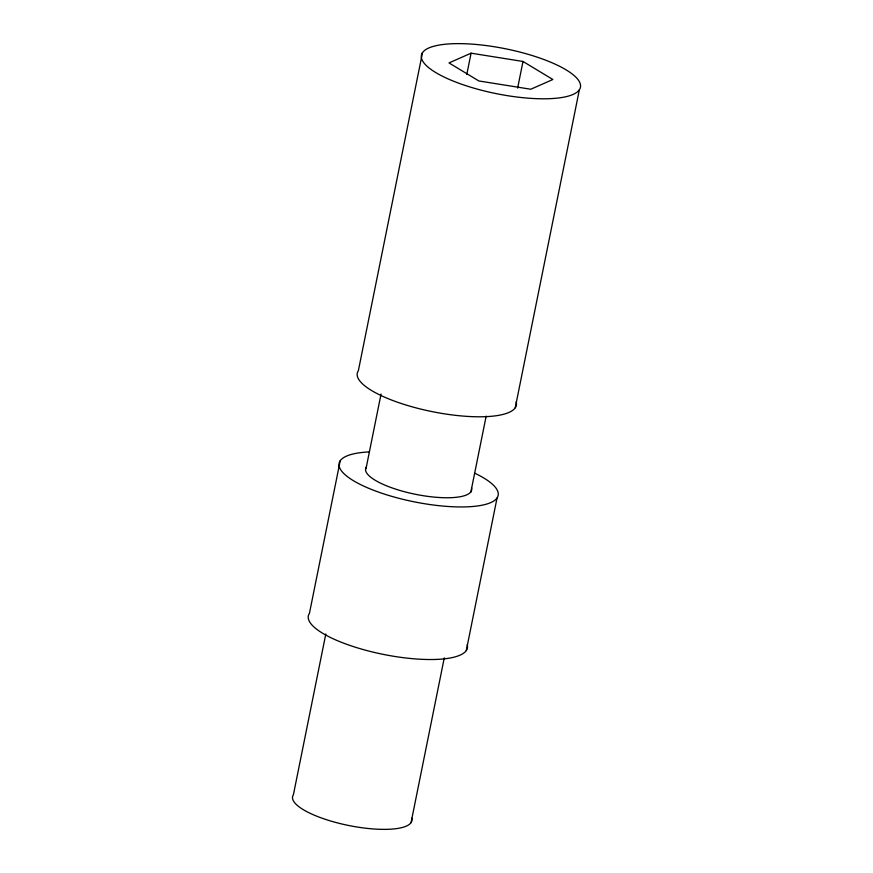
<?xml version="1.0" encoding="UTF-8"?>
<svg xmlns="http://www.w3.org/2000/svg" width="873" height="873" viewBox="0 0 873 873"><rect width="100%" height="100%" fill="white"/><g stroke="black" fill="none" stroke-linecap="round" stroke-linejoin="round"><path stroke-width="1.31" d="M340.208 460.78L309.435 613.359A81.124 22.905 11.4 0 0 384.316 654.586A81.124 22.905 11.4 0 0 467.23 644.612M422.499 52.631L358.377 370.621A81.124 22.905 11.4 0 0 433.259 411.849A81.124 22.905 11.4 0 0 516.172 401.864M325.825 633.951L293.404 794.746A60.848 17.176 11.4 0 0 349.56 825.662A60.848 17.176 11.4 0 0 411.75 818.176M365.994 468.736L381.054 394.039M466.782 74.478L471.082 53.177L523.003 61.47L552.86 79.498L530.784 89.242L478.851 80.96L449.006 62.921L471.082 53.177M517.634 88.097L523.003 61.47M470.831 492.176L486.163 416.148M411.052 822.617L444.281 657.838M466.302 650.527L497.064 497.937M515.245 407.778L579.356 89.788A81.124 22.905 11.4 0 0 473.766 44.261A81.124 22.905 11.4 0 0 449.671 79.585A81.124 22.905 11.4 0 0 579.356 89.788M471.54 487.811A54.082 15.267 11.4 0 1 416.257 494.456A54.082 15.267 11.4 0 1 366.344 466.979M474.999 473.308A81.124 22.905 11.4 0 1 472.817 506.482A81.124 22.905 11.4 0 1 358.301 483.435A81.124 22.905 11.4 0 1 368.853 451.941"/></g></svg>
